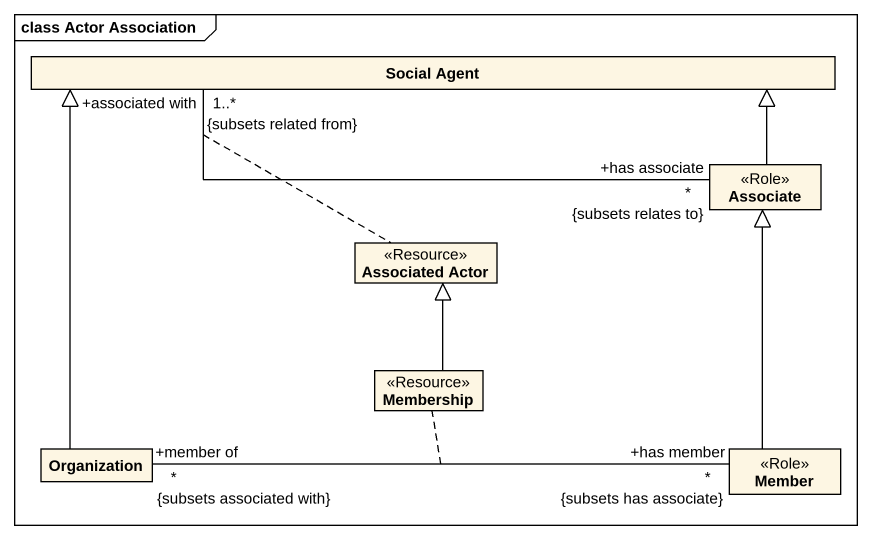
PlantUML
@startuml
mainframe class Actor Association
hide circle
hide empty members
class "Social Agent" as Social_Agent
class Associate <<Role>>
class "Associated Actor" as Associated_Actor <<Resource>>
class Membership <<Resource>>
class Organization
class Member <<Role>>
Social_Agent "+associated with\n1..*\n{subsets related from}" -right- "+has associate\n*\n{subsets relates to}" Associate
(Social_Agent, Associate) .. Associated_Actor
Associate -left-|> Social_Agent
Membership -up-|> Associated_Actor
Organization -up-|> Social_Agent
Organization "+member of\n*\n{subsets associated with}" -right- "+has member\n*\n{subsets has associate}" Member
(Organization, Member) .. Membership
Member -up-|> Associate
@enduml
